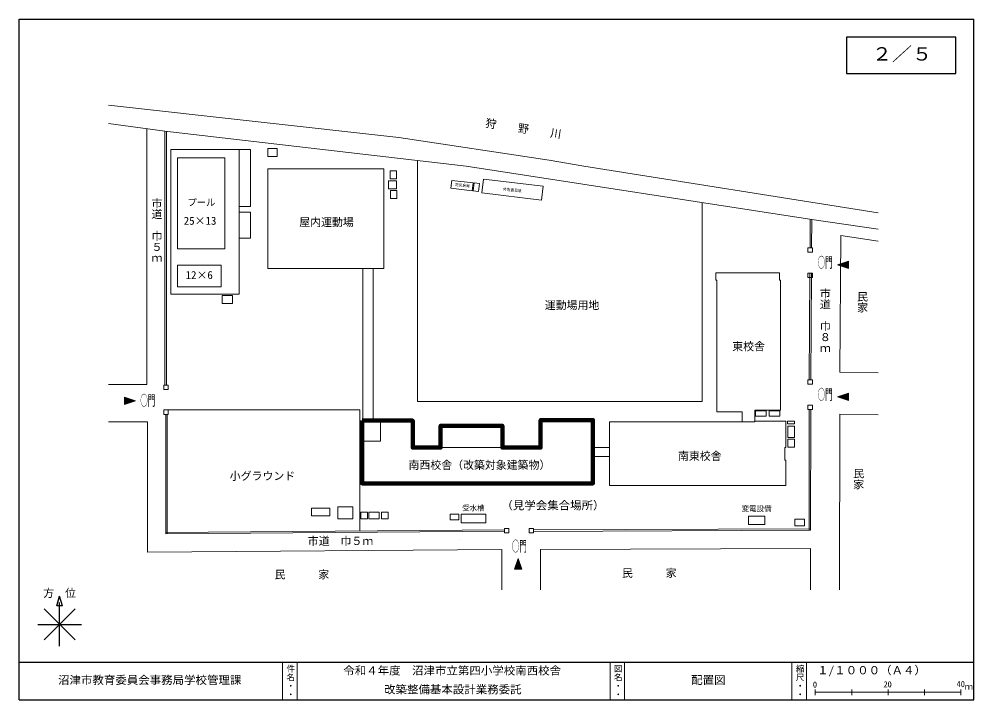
# Model space of a CAD drawing. Units: millimetres, scale not verified. Extents: x -131200 to 127860144, y -29591154 to 93600.
import ezdxf
from ezdxf.enums import TextEntityAlignment as Align

# ---------------------------------------------------------------- set-up
doc = ezdxf.new("R2010")
doc.units = ezdxf.units.MM
doc.header["$LTSCALE"] = 1000
for name, color, linetype, lineweight in [('0-0_通り芯', 4, 'Continuous', 9), ('0-1_改築対象赤枠', 1, 'Continuous', 100), ('6-0_通り芯', 3, 'Continuous', 18), ('F-0_通り芯', 2, 'Continuous', 25), ('F-5_中線１', 3, 'Continuous', 18)]:
    doc.layers.add(name, color=color, linetype=linetype, lineweight=lineweight)
doc.layers.add('0-2_改築対象文字', color=4, linetype='Continuous')
doc.layers.add('F-8_極細点線', color=2, linetype='Continuous')
doc.styles.add('@ＭＳ ゴシック', font='')
doc.styles.add('ＭＳ ゴシック', font='')
doc.styles.get('@ＭＳ ゴシック').set_extended_font_data('@MS Gothic')
doc.styles.get('ＭＳ ゴシック').set_extended_font_data('MS Gothic')

msp = doc.modelspace()

# ---------------------------------------------------------------- linework, layer by layer
at = {"layer": '0-0_通り芯'}
for p, q in [((-106619, 69974), (-26851, 61012)), ((-106619, 64919), (-91118, 62817)), ((-96118, 63495), (-96118, -6839)), ((-91118, 62817), (-91118, -7021)), ((-8339, 53169), (-91118, 62817)), ((-90718, 62770), (-90718, -7021)), ((-89464, 57737), (-67564, 57737)), ((-89464, 17955), (-89464, 57737)), ((-70686, 57779), (-70686, 17955)), ((-67564, 57737), (-67564, 42058)), ((-62856, 58006), (-62856, 55806)), ((-62856, 58006), (-60248, 58006)), ((-87693, 55463), (-74693, 55463)), ((-87693, 55463), (-87693, 30463)), ((-74693, 30463), (-74693, 55463)), ((86644, 38521), (-8339, 53169)), ((23988, 53167), (104865, 40309)), ((-62797, 52386), (-62797, 25011)), ((-30923, 52386), (-62797, 52386)), ((-30923, 25011), (-30923, 52386)), ((-29267, 51877), (-29267, 49677)), ((-29717, 49141), (-29717, 46941)), ((-29267, 49677), (-27467, 49677)), ((-12250, 49252), (-12505, 47067)), ((-6133, 48539), (-6397, 46355)), ((-3548, 49595), (-4003, 45823)), ((-29717, 46941), (-27467, 46941)), ((-29154, 46438), (-27354, 46438)), ((-12505, 47067), (-6644, 46385)), ((-6397, 46355), (-4908, 46175)), ((-4003, 45823), (12378, 43844)), ((-67564, 42058), (-70686, 42058)), ((56487, -11572), (56487, 43172)), ((86244, 38583), (86195, 30741)), ((86644, 38521), (86595, 30741)), ((104865, 35818), (86644, 38521)), ((94616, 34056), (94380, -3469)), ((94616, 34056), (104865, 32561)), ((-87693, 30463), (-74693, 30463)), ((96720, 26050), (96720, 27050)), ((-87693, 25963), (-87693, 19963)), ((-62797, 25011), (-30923, 25011)), ((-36768, 24988), (-36768, -16823)), ((-33938, 24988), (-33938, -16823)), ((60276, 23846), (60276, 21846)), ((60291, 23846), (77776, 23846)), ((77776, 23846), (77776, 21846)), ((86151, 23756), (85966, -5576)), ((86551, 23756), (86366, -5576)), ((96720, 26050), (93720, 26050)), ((96720, 26050), (96720, 25050)), ((60526, 21846), (60276, 21846)), ((60526, 21846), (60526, 21495)), ((60526, 21495), (60526, -14414)), ((77776, 21846), (78026, 21846)), ((78026, 21846), (78026, -13894)), ((-87693, 19963), (-75693, 19963)), ((-70686, 17955), (-89464, 17955)), ((94380, -3469), (104865, -3663)), ((-106619, -6839), (-96118, -6839)), ((-102230, -11338), (-102230, -10338)), ((96720, -10267), (93720, -10267)), ((96720, -10267), (96720, -9267)), ((96720, -10267), (96720, -11267)), ((-102230, -11338), (-102230, -12338)), ((-102230, -11338), (-99230, -11338)), ((-90511, -15081), (-90511, -47961)), ((-90234, -13881), (-37531, -13881)), ((-37531, -47132), (-37531, -13881)), ((60526, -14414), (60843, -14414)), ((60843, -14414), (67526, -14414)), ((67526, -14429), (67526, -17154)), ((71026, -13894), (74260, -13894)), ((71026, -13894), (71026, -17154)), ((74260, -13894), (78026, -13894)), ((85898, -46950), (85969, -13760)), ((86298, -46950), (86369, -13760)), ((94263, -63309), (94367, -15075)), ((94367, -15075), (104865, -15234)), ((-106619, -17109), (-95911, -17109)), ((-36931, -34088), (-36931, -16799)), ((-23033, -16799), (-36931, -16799)), ((-31878, -16799), (-31878, -22418)), ((1624, -18207), (-15376, -18207)), ((1624, -18207), (1624, -24207)), ((1624, -18207), (1624, -24207)), ((26501, -34088), (26501, -16654)), ((31016, -17154), (31016, -34654)), ((31016, -17154), (71026, -17154)), ((71026, -16919), (79551, -16919)), ((79551, -16919), (79551, -24154)), ((79984, -16919), (79984, -17719)), ((79984, -17719), (81884, -17719)), ((81884, -18333), (81884, -21483)), ((-31878, -22418), (-36931, -22418)), ((81884, -21483), (80084, -21483)), ((81884, -21920), (81884, -24120)), ((26501, -24154), (26501, -33654)), ((26501, -24154), (31001, -24154)), ((79276, -24154), (79276, -27654)), ((79276, -24154), (79551, -24154)), ((81884, -24120), (80084, -24120)), ((26501, -26654), (31001, -26654)), ((79276, -27654), (79536, -27654)), ((79536, -27654), (79536, -34654)), ((-36931, -34088), (26501, -34088)), ((-50840, -40907), (-50840, -43016)), ((-50840, -40907), (-45849, -40907)), ((-45849, -40907), (-45849, -43016)), ((-43579, -40506), (-43579, -43838)), ((-43579, -40506), (-39474, -40506)), ((-39474, -40506), (-39474, -43838)), ((-45849, -43016), (-50840, -43016)), ((-39474, -43838), (-43579, -43838)), ((-35417, -41988), (-37267, -41988)), ((-37267, -41988), (-37267, -43838)), ((-35417, -43838), (-37267, -43838)), ((-35417, -41988), (-35417, -43838)), ((-35102, -41988), (-35102, -43838)), ((-35102, -41988), (-32202, -41988)), ((-32202, -43838), (-35102, -43838)), ((-32202, -41988), (-32202, -43838)), ((-90914, -47561), (2234, -46811)), ((10199, -46862), (86296, -46550)), ((10200, -47262), (86298, -46950)), ((-10239, -49512), (-10243, -49512)), ((1434, -52218), (1434, -63309)), ((12106, -52254), (86287, -51951)), ((12106, -52254), (12106, -63309)), ((86263, -63309), (86287, -51951)), ((5945, -57688), (5945, -54688)), ((5945, -57688), (4945, -57688)), ((5945, -57688), (6945, -57688))]:
    msp.add_line(p, q, dxfattribs=at)
for points in [[(-26851, 61012), (14448, 54773), (23988, 53167)], [(-62856, 55806), (-60248, 55806), (-60248, 58006)], [(-21714, 54618), (-21714, -11572), (31261, -11572), (56487, -11572)], [(-29267, 51877), (-27467, 51877), (-27467, 49677)], [(-29717, 49141), (-27467, 49141), (-27467, 46941)], [(-12250, 49252), (-6390, 48570), (-6644, 46385)], [(-6133, 48539), (-4644, 48359), (-4908, 46175)], [(-3548, 49595), (12833, 47617), (12378, 43844)], [(-29154, 46438), (-29154, 44238), (-27354, 44238), (-27354, 46438)], [(-70686, 40485), (-67564, 40485), (-67564, 33391), (-70686, 33391)], [(96720, 25050), (93720, 26050), (96720, 27050)], [(-87693, 25963), (-75693, 25963), (-75693, 19963)], [(-102230, -10338), (-99230, -11338), (-102230, -12338)], [(96720, -11267), (93720, -10267), (96720, -9267)], [(-90911, -15081), (-90911, -47961), (2237, -47211)], [(-95911, -17109), (-95911, -53002), (1434, -52218)], [(26501, -16654), (12124, -16654), (12124, -24207), (-23033, -24207), (-23033, -16799)], [(1624, -24207), (-15376, -24207), (-15376, -18207)], [(-15376, -24207), (-15376, -18207), (1624, -18207), (1624, -24207)], [(26501, -34088), (26501, -16654), (26501, -33654)], [(31016, -17154), (31016, -34654), (79536, -34654)], [(79984, -16919), (81884, -16919), (81884, -17719)], [(81884, -18333), (80084, -18333), (80084, -21483)], [(81884, -21920), (80084, -21920), (80084, -24120)], [(4945, -57688), (5945, -54688), (6945, -57688)]]:
    msp.add_lwpolyline(points, dxfattribs=at)
for points in [[(85605, 29541), (86805, 29541), (86805, 30741), (85605, 30741)], [(85605, 22556), (86805, 22556), (86805, 23756), (85605, 23756)], [(-75426, 15406), (-72516, 15406), (-72516, 17616), (-75426, 17616)], [(-91434, -8221), (-90234, -8221), (-90234, -7021), (-91434, -7021)], [(85605, -6776), (86805, -6776), (86805, -5576), (85605, -5576)], [(85605, -13760), (86805, -13760), (86805, -12560), (85605, -12560)], [(-91434, -15081), (-90234, -15081), (-90234, -13881), (-91434, -13881)], [(71220, -15607), (74130, -15607), (74130, -14097), (71220, -14097)], [(74950, -15580), (77860, -15580), (77860, -14070), (74950, -14070)], [(-31588, -43838), (-29738, -43838), (-29738, -41988), (-31588, -41988)], [(-12743, -44116), (-10348, -44116), (-10348, -42513), (-12743, -42513)], [(-9748, -44947), (-2948, -44947), (-2948, -42547), (-9748, -42547)], [(69224, -45340), (73724, -45340), (73724, -43040), (69224, -43040)], [(82011, -45741), (84611, -45741), (84611, -43941), (82011, -43941)], [(2234, -47670), (3434, -47670), (3434, -46470), (2234, -46470)], [(8999, -47670), (10199, -47670), (10199, -46470), (8999, -46470)]]:
    msp.add_lwpolyline(points, close=True, dxfattribs=at)
for points in [[(96720, 27050), (96720, 25050), (93720, 26050)], [(96720, 27050), (96720, 25050), (93720, 26050)], [(-102230, -12338), (-102230, -10338), (-99230, -11338)], [(-102230, -12338), (-102230, -10338), (-99230, -11338)], [(96720, -9267), (96720, -11267), (93720, -10267)], [(96720, -9267), (96720, -11267), (93720, -10267)], [(6945, -57688), (4945, -57688), (5945, -54688)], [(6945, -57688), (4945, -57688), (5945, -54688)]]:
    msp.add_solid(points, dxfattribs=at)
at = {"layer": '0-1_改築対象赤枠'}
msp.add_lwpolyline([(-36931, -16799), (-36931, -34088), (26501, -34088), (26501, -16654), (12124, -16654), (12124, -24207), (1624, -24207), (1624, -18207), (-15376, -18207), (-15376, -24207), (-23033, -24207), (-23033, -16799)], close=True, dxfattribs=at)
at = {"layer": '6-0_通り芯'}
for p, q in [((97610, -90691), (97610, -92291)), ((117610, -90691), (117610, -92291)), ((127610, -90691), (127610, -92291))]:
    msp.add_line(p, q, dxfattribs=at)
at = {"layer": 'F-0_通り芯'}
for p, q in [((131200, -93600), (131200, 93600)), ((-119287, -67689), (-120063, -65082)), ((-120063, -78820), (-120063, -66820)), ((-124305, -77062), (-115820, -68577)), ((-124305, -68577), (-115820, -77062)), ((-126063, -72820), (-114063, -72820)), ((-131200, -83200), (131200, -83200)), ((-131200, -93600), (131200, -93600))]:
    msp.add_line(p, q, dxfattribs=at)
at = {"layer": 'F-0_通り芯', "color": 3, "lineweight": 18}
for p, q in [((87610, -90691), (87610, -92291)), ((87610, -91491), (127610, -91491)), ((107610, -90691), (107610, -92291))]:
    msp.add_line(p, q, dxfattribs=at)
at = {"layer": 'F-0_通り芯'}
for points in [[(-131200, -93600), (-131200, 93600), (131200, 93600)], [(-119287, -67689), (-120838, -67689), (-120063, -65082)]]:
    msp.add_lwpolyline(points, dxfattribs=at)
msp.add_lwpolyline([(96200, 78600), (126200, 78600), (126200, 88600), (96200, 88600)], close=True, dxfattribs=at)
at = {"layer": 'F-5_中線１'}
for p, q in [((-58800, -83200), (-58800, -93600)), ((-54800, -83200), (-54800, -93600)), ((31200, -83200), (31200, -93600)), ((35200, -83200), (35200, -93600)), ((81200, -83200), (81200, -93600)), ((85200, -83200), (85200, -93600))]:
    msp.add_line(p, q, dxfattribs=at)

# ---------------------------------------------------------------- texts
at = {"layer": '0-0_通り芯'}
for s, height, rotation, style, p in [('狩\u3000\u3000野\u3000\u3000川', 2199, 351.409, 'ＭＳ ゴシック', (-3239, 63297)), ('防災倉庫', 733.1, 353.358, 'ＭＳ ゴシック', (-11492, 47553)), ('体育器具庫', 733.1, 353.358, 'ＭＳ ゴシック', (1730, 46323)), ('市道\u3000巾５ｍ', 2199, 270, '@ＭＳ ゴシック', (-95130, 44499)), ('市道\u3000巾８ｍ', 2199, 270, '@ＭＳ ゴシック', (88540, 19696)), ('民家', 2199, 270, '@ＭＳ ゴシック', (98756, 18803)), ('民家', 2199, 270, '@ＭＳ ゴシック', (97708, -29791))]:
    msp.add_text(s, height=height, rotation=rotation, dxfattribs=dict(at, style=style)).set_placement(p, align=Align.BOTTOM_LEFT)
at = {"layer": '0-0_通り芯', "style": 'ＭＳ ゴシック'}
for s, height, p in [('プール', 1833, (-84943, 41713)), ('25×13', 2199, (-85955, 36386)), ('屋内運動場', 2199, (-54214, 35990)), ('12×6', 2199, (-85443, 21463)), ('運動場用地', 2199, (13275, 13172)), ('小グラウンド', 2199, (-73316, -33792)), ('受水槽', 1466, (-9417, -42003)), ('変電設備', 1466, (67384, -42194)), ('市道\u3000巾５ｍ', 2199, (-51863, -51668)), ('民\u3000\u3000\u3000家', 2199, (-60972, -60895)), ('民\u3000\u3000\u3000家', 2199, (34469, -60487))]:
    msp.add_text(s, height=height, dxfattribs=at).set_placement(p, align=Align.BOTTOM_LEFT)
at = {"layer": '0-0_通り芯', "style": 'ＭＳ ゴシック', "width": 0.5}
for p in [(88252, 24349), (88252, -11967), (-97894, -13599), (4216, -53679)]:
    msp.add_text('○門', height=2933, dxfattribs=at).set_placement(p, align=Align.BOTTOM_LEFT)
at = {"layer": '0-2_改築対象文字', "style": 'ＭＳ ゴシック'}
for s, p in [('東校舎', (64780, 1813)), ('南東校舎', (49862, -28297))]:
    msp.add_text(s, height=2199, dxfattribs=at).set_placement(p, align=Align.BOTTOM_LEFT)
at = {"layer": '0-2_改築対象文字', "color": 1, "style": 'ＭＳ ゴシック'}
msp.add_text('南西校舎（改築対象建築物）', height=2199, dxfattribs=at).set_placement((-24184, -30765), align=Align.BOTTOM_LEFT)
at = {"layer": 'F-0_通り芯', "color": 6, "style": 'ＭＳ ゴシック', "width": 1.1}
msp.add_text('２／５', height=3666, dxfattribs=at).set_placement((103200, 81100), align=Align.BOTTOM_LEFT)
at = {"layer": 'F-0_通り芯', "style": 'ＭＳ ゴシック', "width": 1.05}
for s, p in [('（見学会集合場所）', (1344, -41882)), ('令和４年度\u3000沼津市立第四小学校南西校舎', (-42100, -87300)), ('１/１０００（Ａ４）', (88100, -87216)), ('沼津市教育委員会事務局学校管理課', (-120500, -89900)), ('改築整備基本設計業務委託', (-30900, -92500))]:
    msp.add_text(s, height=2199, dxfattribs=at).set_placement(p, align=Align.BOTTOM_LEFT)
at = {"layer": 'F-0_通り芯', "style": 'ＭＳ ゴシック'}
for s, height, p in [('方\u3000位', 2199, (-124563, -65975)), ('0', 1686, (86947, -90712)), ('20', 1686, (106336, -90672)), ('40', 1686, (126441, -90583)), ('ｍ', 1686, (128620, -91321))]:
    msp.add_text(s, height=height, dxfattribs=at).set_placement(p, align=Align.BOTTOM_LEFT)
at = {"layer": 'F-8_極細点線', "style": '@ＭＳ ゴシック'}
for s, p in [('件名・・', (-57950, -83800)), ('縮尺・・', (82050, -83800)), ('図名・・', (32050, -83800))]:
    msp.add_text(s, height=1686, rotation=270, dxfattribs=at).set_placement(p, align=Align.BOTTOM_LEFT)
at = {"layer": 'F-8_極細点線', "style": 'ＭＳ ゴシック', "width": 1.05}
msp.add_text('配置図', height=2199, dxfattribs=at).set_placement((53500, -89900), align=Align.BOTTOM_LEFT)

doc.saveas('drawing.dxf')
